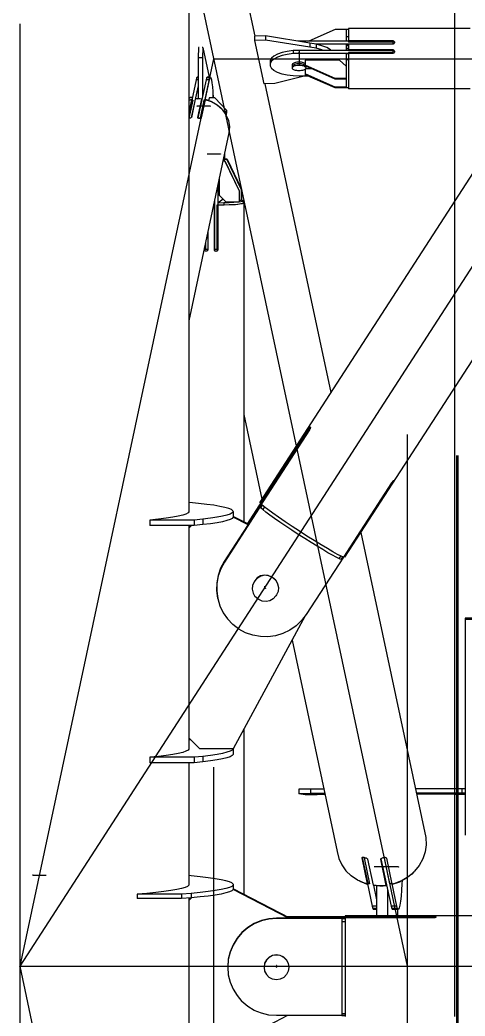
# Model space of a CAD drawing. Header units: millimetres. Extents: x 150209.93 to 150215.05, y 136675.65 to 136679.93.
# Drawn here: x 150211.2963 to 150211.3365, y 136677.2983 to 136677.3883 of the extents above; entities that cross this region are included whole.
import ezdxf

# ---------------------------------------------------------------- set-up
doc = ezdxf.new("R2010")
doc.units = ezdxf.units.MM
doc.header["$LTSCALE"] = 0.25
for name, pattern in [('CENTER', [50.8, 31.75, -6.35, 6.35, -6.35]), ('XKITLINE00', [0]), ('XKITLINE02', [4, 2, -2])]:
    doc.linetypes.add(name, pattern=pattern)

# ---------------------------------------------------------------- blocks, each defined once
blk = doc.blocks.new('çatıı')
at = {"color": 116, "linetype": 'XKITLINE02', "true_color": 0x136734}
for p, q in [((12037.16, 9590.91), (12037.15, 7919.31)), ((12037.69, 9590.91), (12037.69, 7919.31)), ((12036.3, 8706.08), (12036.3, 8621.92)), ((12041, 8517.52), (12041, 8419.49)), ((12049, 8517.52), (12041, 8517.52)), ((12048.2, 8516.94), (12041, 8516.94)), ((12036.3, 8383.05), (12036.3, 8337.53))]:
    blk.add_line(p, q, dxfattribs=at)
at = {"color": 8, "linetype": 'CENTER'}
for p, q in [((12015, 8360.27), (11840, 9180.27)), ((11840, 8360.27), (12370, 9180.27)), ((11840, 7286.23), (11840, 8951.04)), ((12015, 8100.54), (12015, 8908.22)), ((11966.02, 8773.03), (11966.02, 8767.52)), ((11840, 8360.27), (11927.5, 8770.27)), ((11927.5, 7950.27), (11927.5, 8770.27)), ((11927.5, 8770.27), (12282.5, 8770.27)), ((11925.91, 8748.81), (11919.93, 8748.85)), ((11924.51, 8727.28), (11930.48, 8727.24)), ((11950.77, 8531.05), (11950.54, 8531.92)), ((12010.89, 8405.15), (11999.93, 8405.23)), ((11845.8, 8401.51), (11851.78, 8401.47)), ((11840, 7540.27), (12015, 8360.27)), ((11927.5, 7950.27), (11840, 8360.27)), ((12370, 7540.27), (11840, 8360.27)), ((11840, 8360.27), (12370, 8360.27)), ((11955.8, 8360.63), (11955.8, 8359.92))]:
    blk.add_line(p, q, dxfattribs=at)
at = {"color": 8, "linetype": 'XKITLINE00'}
for p, q in [((12223.57, 8995.8), (11948.29, 8569.91)), ((12261.89, 8970.94), (11986.62, 8545.05)), ((11916.2, 8951.04), (11916.2, 8565.48)), ((11939.82, 8809.61), (11946.05, 8780.4)), ((11950.87, 8780.56), (11945.89, 8780.4)), ((11945.89, 8780.4), (11945.89, 8778.56)), ((11970.9, 8777.31), (11950.87, 8780.56)), ((11950.87, 8780.56), (11950.87, 8778.72)), ((11982.32, 8783.47), (11970.38, 8778.18)), ((11987.32, 8783.47), (11982.32, 8783.47)), ((11987.32, 8783.47), (11987.32, 8783.45)), ((11988.32, 8783.46), (11987.32, 8783.46)), ((11987.32, 8783.45), (11987.32, 8781.77)), ((11987.32, 8781.77), (11987.32, 8778.19)), ((11988.32, 8780.19), (11987.32, 8780.19)), ((11988.32, 8783.91), (11988.32, 8778.18)), ((12043.29, 8783.91), (11988.32, 8783.91)), ((11920.62, 8775.3), (11920.41, 8770.7)), ((11920.85, 8775.3), (11920.62, 8775.3)), ((11922.61, 8775.29), (11922.31, 8775.29)), ((11922.61, 8775.29), (11922.4, 8770.69)), ((11922.61, 8775.29), (11925.45, 8761.91)), ((11950.87, 8778.72), (11945.89, 8778.56)), ((11945.89, 8778.56), (11950.07, 8758.96)), ((11970.9, 8775.47), (11950.87, 8778.72)), ((11966.02, 8778.18), (11965.61, 8778.17)), ((11988.32, 8778.18), (11966.02, 8778.18)), ((11966.02, 8778.18), (11966.02, 8778.1)), ((11973.75, 8776.84), (11970.9, 8777.31)), ((11970.9, 8777.31), (11970.9, 8775.47)), ((11973.75, 8775), (11970.9, 8775.47)), ((11976.32, 8776.16), (11973.75, 8776.84)), ((11973.75, 8776.84), (11973.75, 8775)), ((11988.32, 8776.81), (11973.87, 8776.81)), ((11978.52, 8775.31), (11976.32, 8776.16)), ((11980.27, 8774.3), (11978.52, 8775.31)), ((11987.32, 8776.74), (11987.32, 8775.49)), ((11988.32, 8776.74), (11987.32, 8776.74)), ((11988.32, 8776.12), (11987.32, 8776.12)), ((11987.32, 8775.49), (11987.32, 8774.05)), ((12008.32, 8778.35), (11988.32, 8778.35)), ((11988.32, 8778.18), (11988.32, 8777.77)), ((12008.32, 8778.1), (11988.32, 8778.1)), ((12008.32, 8778.08), (11988.32, 8778.08)), ((12008.32, 8777.77), (11988.32, 8777.77)), ((12008.32, 8776.87), (11988.32, 8776.87)), ((11988.32, 8776.87), (11988.32, 8775.64)), ((11988.32, 8775.64), (11988.32, 8774.06)), ((12008.58, 8778.3), (12008.32, 8778.35)), ((12008.32, 8778.35), (12008.32, 8778.1)), ((12008.58, 8778.07), (12008.32, 8778.1)), ((12008.32, 8778.08), (12008.32, 8776.87)), ((12008.58, 8776.9), (12008.32, 8776.87)), ((12008.82, 8778.21), (12008.58, 8778.3)), ((12008.82, 8777.97), (12008.58, 8778.07)), ((12008.82, 8777.01), (12008.58, 8776.9)), ((12009, 8778.05), (12008.82, 8778.21)), ((12008.85, 8777.95), (12008.82, 8777.97)), ((12009, 8777.17), (12008.82, 8777.01)), ((12009, 8777.81), (12008.85, 8777.95)), ((12009, 8778.05), (12009.13, 8777.84)), ((12009, 8777.81), (12009.13, 8777.61)), ((12009.13, 8777.38), (12009, 8777.17)), ((12009.13, 8777.84), (12009.17, 8777.61)), ((12009.17, 8777.61), (12009.13, 8777.38)), ((12009.13, 8777.61), (12009.15, 8777.49)), ((11920.41, 8770.7), (11920.4, 8752.15)), ((11922.4, 8770.69), (11920.41, 8770.7)), ((11922.4, 8770.69), (11922.39, 8753.28)), ((11954.67, 8771.47), (11953.56, 8770.49)), ((11956.28, 8772.34), (11954.67, 8771.47)), ((11956.28, 8770.96), (11954.67, 8770.09)), ((11958.32, 8773.06), (11956.28, 8772.34)), ((11958.32, 8771.68), (11956.28, 8770.96)), ((11960.69, 8773.6), (11958.32, 8773.06)), ((11960.69, 8772.22), (11958.32, 8771.68)), ((11963.29, 8773.93), (11960.69, 8773.6)), ((11963.29, 8772.56), (11960.69, 8772.22)), ((11966.02, 8774.05), (11963.29, 8773.93)), ((11963.29, 8773.93), (11963.29, 8772.56)), ((11966.02, 8772.67), (11963.29, 8772.56)), ((12008.32, 8774.05), (11966.02, 8774.05)), ((11966.02, 8774.05), (11966.02, 8772.67)), ((11988.32, 8772.67), (11966.02, 8772.67)), ((11976.32, 8774.32), (11973.75, 8775)), ((11977.03, 8774.05), (11976.32, 8774.32)), ((11980.55, 8774.05), (11980.27, 8774.3)), ((11988.32, 8774.83), (11987.32, 8774.83)), ((11988.32, 8774.17), (11987.32, 8774.17)), ((11987.32, 8772.49), (11987.32, 8767.09)), ((11988.32, 8772.49), (11987.32, 8772.49)), ((12008.32, 8774.29), (11988.32, 8774.29)), ((11988.32, 8774.17), (11988.32, 8774.05)), ((12008.32, 8774.06), (11988.32, 8774.06)), ((12008.32, 8773.08), (11988.32, 8773.08)), ((11988.32, 8773.08), (11988.32, 8772.67)), ((12008.32, 8772.65), (11988.32, 8772.65)), ((11988.32, 8772.65), (11988.32, 8756.64)), ((12008.32, 8774.29), (12008.32, 8774.06)), ((12008.58, 8774.25), (12008.32, 8774.29)), ((12008.58, 8774.02), (12008.32, 8774.06)), ((12008.32, 8774.06), (12008.32, 8774.05)), ((12008.32, 8774.05), (12008.32, 8772.65)), ((12008.58, 8772.72), (12008.32, 8772.65)), ((12008.58, 8774.25), (12008.58, 8774.02)), ((12008.82, 8774.14), (12008.58, 8774.25)), ((12008.82, 8773.9), (12008.58, 8774.02)), ((12008.82, 8772.81), (12008.58, 8772.72)), ((12009, 8773.96), (12008.82, 8774.14)), ((12009, 8773.72), (12008.82, 8773.9)), ((12009, 8772.99), (12008.82, 8772.81)), ((12009, 8773.96), (12009.13, 8773.73)), ((12009, 8773.72), (12009.13, 8773.49)), ((12009.13, 8773.22), (12009, 8772.99)), ((12009.13, 8773.73), (12009.17, 8773.47)), ((12009.13, 8773.49), (12009.15, 8773.36)), ((12009.17, 8773.47), (12009.13, 8773.22)), ((11953.56, 8770.49), (11952.99, 8769.43)), ((11952.99, 8769.43), (11952.99, 8766.98)), ((11953.56, 8769.11), (11952.99, 8768.05)), ((11952.99, 8766.98), (11953.56, 8765.92)), ((11954.67, 8770.09), (11953.56, 8769.11)), ((11962.96, 8767.73), (11962.92, 8767.52)), ((11962.92, 8767.52), (11962.92, 8766.78)), ((11962.96, 8766.99), (11962.92, 8766.78)), ((11962.96, 8766.99), (11962.92, 8766.78)), ((11962.92, 8766.78), (11962.92, 8766.05)), ((11962.96, 8766.26), (11962.92, 8766.05)), ((11963.1, 8767.93), (11962.96, 8767.73)), ((11963.1, 8767.2), (11962.96, 8766.99)), ((11963.1, 8767.2), (11962.96, 8766.99)), ((11963.1, 8766.46), (11962.96, 8766.26)), ((11963.33, 8768.13), (11963.1, 8767.93)), ((11963.33, 8767.39), (11963.1, 8767.2)), ((11963.33, 8767.39), (11963.1, 8767.2)), ((11963.33, 8766.65), (11963.1, 8766.46)), ((11963.64, 8768.3), (11963.33, 8768.13)), ((11963.64, 8767.56), (11963.33, 8767.39)), ((11963.64, 8767.56), (11963.33, 8767.39)), ((11963.64, 8766.83), (11963.33, 8766.65)), ((11964.02, 8768.45), (11963.64, 8768.3)), ((11964.02, 8767.71), (11963.64, 8767.56)), ((11964.02, 8767.71), (11963.64, 8767.56)), ((11964.02, 8766.98), (11963.64, 8766.83)), ((11964.47, 8768.57), (11964.02, 8768.45)), ((11964.47, 8767.84), (11964.02, 8767.71)), ((11964.47, 8767.84), (11964.02, 8767.71)), ((11964.47, 8767.1), (11964.02, 8766.98)), ((11964.96, 8768.66), (11964.47, 8768.57)), ((11964.96, 8767.93), (11964.47, 8767.84)), ((11964.96, 8767.93), (11964.47, 8767.84)), ((11964.96, 8767.19), (11964.47, 8767.1)), ((11965.48, 8768.72), (11964.96, 8768.66)), ((11965.48, 8767.98), (11964.96, 8767.93)), ((11965.48, 8767.98), (11964.96, 8767.93)), ((11965.48, 8767.25), (11964.96, 8767.19)), ((11966.02, 8768.74), (11965.48, 8768.72)), ((11966.02, 8768), (11965.48, 8767.98)), ((11966.02, 8768), (11965.48, 8767.98)), ((11966.02, 8767.26), (11965.48, 8767.25)), ((11966.56, 8768.72), (11966.02, 8768.74)), ((11966.02, 8768.74), (11966.02, 8768)), ((11966.56, 8767.98), (11966.02, 8768)), ((11966.02, 8768), (11966.02, 8767.26)), ((11966.56, 8767.98), (11966.02, 8768)), ((11966.56, 8767.25), (11966.02, 8767.26)), ((11967.08, 8768.66), (11966.56, 8768.72)), ((11967.08, 8767.93), (11966.56, 8767.98)), ((11967.08, 8767.93), (11966.56, 8767.98)), ((11967.08, 8767.19), (11966.56, 8767.25)), ((11967.57, 8768.57), (11967.08, 8768.66)), ((11967.57, 8767.84), (11967.08, 8767.93)), ((11967.57, 8767.84), (11967.08, 8767.93)), ((11967.57, 8767.1), (11967.08, 8767.19)), ((11968.01, 8768.45), (11967.57, 8768.57)), ((11968.01, 8767.71), (11967.57, 8767.84)), ((11968.01, 8767.71), (11967.57, 8767.84)), ((11968.01, 8766.98), (11967.57, 8767.1)), ((11968.39, 8768.3), (11968.01, 8768.45)), ((11968.39, 8767.56), (11968.01, 8767.71)), ((11968.39, 8767.56), (11968.01, 8767.71)), ((11968.39, 8766.83), (11968.01, 8766.98)), ((11968.7, 8768.13), (11968.39, 8768.3)), ((11968.7, 8767.39), (11968.39, 8767.56)), ((11968.7, 8767.39), (11968.39, 8767.56)), ((11968.7, 8766.65), (11968.39, 8766.83)), ((11968.82, 8768.03), (11968.7, 8768.13)), ((11968.82, 8767.29), (11968.7, 8767.39)), ((11968.82, 8767.29), (11968.7, 8767.39)), ((11968.93, 8766.46), (11968.7, 8766.65)), ((11984.32, 8769.68), (11968.82, 8769.68)), ((11968.82, 8769.68), (11968.82, 8766.99)), ((11982.32, 8761.4), (11968.82, 8767.38)), ((11982.32, 8761.01), (11968.82, 8766.99)), ((11968.93, 8766.46), (11969.07, 8766.26)), ((11969.07, 8766.26), (11969.12, 8766.05)), ((11969.1, 8766.86), (11969.12, 8766.78)), ((11969.1, 8766.86), (11969.12, 8766.78)), ((11969.12, 8766.85), (11969.12, 8766.78)), ((11969.12, 8766.78), (11969.12, 8766.05)), ((11987.32, 8766.92), (11984.32, 8769.68)), ((11988.32, 8769.78), (11987.32, 8769.78)), ((11987.32, 8767.09), (11987.32, 8761.42)), ((11919.76, 8761.65), (11919.51, 8760.79)), ((11920.01, 8761.95), (11919.76, 8761.65)), ((11920.4, 8761.65), (11919.76, 8761.65)), ((11920.4, 8761.95), (11920.01, 8761.95)), ((11924.24, 8761.62), (11923.99, 8760.76)), ((11924.49, 8761.92), (11924.24, 8761.62)), ((11925.73, 8761.61), (11924.24, 8761.62)), ((11925.99, 8761.91), (11924.49, 8761.92)), ((11925.73, 8761.61), (11925.48, 8760.75)), ((11925.99, 8761.91), (11925.73, 8761.61)), ((11925.99, 8761.91), (11926.24, 8761.64)), ((11926.24, 8761.64), (11926.48, 8760.8)), ((11954.67, 8764.94), (11953.56, 8765.92)), ((11956.28, 8764.07), (11954.67, 8764.94)), ((11968.3, 8762.36), (11955.05, 8759.13)), ((11958.32, 8763.35), (11956.28, 8764.07)), ((11960.69, 8762.81), (11958.32, 8763.35)), ((11963.29, 8762.48), (11960.69, 8762.81)), ((11962.92, 8766.05), (11962.96, 8765.83)), ((11962.96, 8765.83), (11963.1, 8765.63)), ((11963.33, 8765.44), (11963.1, 8765.63)), ((11966.02, 8762.36), (11963.29, 8762.48)), ((11963.64, 8765.26), (11963.33, 8765.44)), ((11964.02, 8765.11), (11963.64, 8765.26)), ((11964.47, 8764.99), (11964.02, 8765.11)), ((11964.96, 8764.9), (11964.47, 8764.99)), ((11965.48, 8764.84), (11964.96, 8764.9)), ((11966.02, 8764.83), (11965.48, 8764.84)), ((11966.56, 8764.84), (11966.02, 8764.83)), ((11970.38, 8762.36), (11966.02, 8762.36)), ((11967.08, 8764.9), (11966.56, 8764.84)), ((11967.57, 8764.99), (11967.08, 8764.9)), ((11968.01, 8765.11), (11967.57, 8764.99)), ((11968.39, 8765.26), (11968.01, 8765.11)), ((11968.7, 8765.44), (11968.39, 8765.26)), ((11968.93, 8765.63), (11968.7, 8765.44)), ((11968.82, 8765.53), (11968.82, 8763.05)), ((11982.32, 8757.47), (11968.82, 8763.45)), ((11982.32, 8757.08), (11968.82, 8763.05)), ((11969.07, 8765.83), (11968.93, 8765.63)), ((11971.62, 8765.75), (11969.01, 8765.75)), ((11969.12, 8766.05), (11969.07, 8765.83)), ((11920.4, 8757.97), (11917.36, 8743.72)), ((11919.51, 8760.79), (11917.55, 8751.62)), ((11920.4, 8760.78), (11919.51, 8760.79)), ((11923.99, 8760.76), (11920.31, 8743.49)), ((11925.48, 8760.75), (11923.53, 8751.58)), ((11925.48, 8760.75), (11923.99, 8760.76)), ((11926.48, 8760.8), (11926.69, 8759.44)), ((11926.69, 8759.44), (11926.87, 8757.62)), ((11926.87, 8757.62), (11927, 8755.41)), ((11955.05, 8759.13), (11950.07, 8758.96)), ((11950.62, 8758.98), (11980.38, 8619.55)), ((11987.32, 8761.4), (11982.32, 8761.4)), ((11982.32, 8761.4), (11982.32, 8761.01)), ((11987.32, 8761.01), (11982.32, 8761.01)), ((11987.32, 8757.47), (11982.32, 8757.47)), ((11982.32, 8757.47), (11982.32, 8757.08)), ((11987.32, 8757.08), (11982.32, 8757.08)), ((11987.32, 8761.42), (11987.32, 8761.4)), ((11987.32, 8761.4), (11987.32, 8761.39)), ((11987.32, 8761.39), (11987.32, 8757.09)), ((11988.32, 8757.09), (11987.32, 8757.09)), ((11917.02, 8752.73), (11916.2, 8752.14)), ((11917.79, 8752.72), (11917.02, 8752.73)), ((11925.48, 8752.67), (11925.19, 8751.31)), ((11927.97, 8752.65), (11925.48, 8752.67)), ((11927, 8755.41), (11927.09, 8752.92)), ((11927.04, 8754.42), (11927.41, 8752.66)), ((11927.09, 8752.92), (11927.1, 8752.66)), ((11927.97, 8752.65), (11933.26, 8747.06)), ((12043.29, 8756.64), (11988.32, 8756.64)), ((11917.55, 8751.84), (11916.2, 8751.4)), ((11917.45, 8751.79), (11916.2, 8745.93)), ((11917.45, 8751.79), (11916.2, 8751.4)), ((11917.56, 8751.39), (11916.2, 8744.98)), ((11917.47, 8751.22), (11916.2, 8745.25)), ((11918, 8751.62), (11916.25, 8743.4)), ((11919.13, 8751.97), (11917.38, 8743.75)), ((11917.45, 8751.79), (11917.47, 8751.22)), ((11917.55, 8751.84), (11917.46, 8751.42)), ((11917.46, 8751.42), (11917.48, 8750.98)), ((11917.55, 8751.84), (11917.56, 8751.63)), ((11918, 8751.62), (11917.55, 8751.62)), ((11917.55, 8751.62), (11917.56, 8751.39)), ((11918, 8751.62), (11917.56, 8751.39)), ((11920.52, 8752.1), (11919.13, 8751.97)), ((11919.23, 8752.09), (11919.21, 8751.98)), ((11919.93, 8752.14), (11919.23, 8752.09)), ((11919.93, 8752.14), (11919.91, 8752.04)), ((11920.62, 8752.15), (11919.93, 8752.14)), ((11921.92, 8751.95), (11920.17, 8743.73)), ((11921.94, 8751.4), (11920.26, 8743.53)), ((11921.92, 8751.95), (11920.52, 8752.1)), ((11921.32, 8752.13), (11920.62, 8752.15)), ((11921.32, 8752.13), (11921.3, 8752.02)), ((11922.02, 8752.07), (11921.32, 8752.13)), ((11923.08, 8751.59), (11921.32, 8743.36)), ((11923.62, 8751.75), (11921.87, 8743.53)), ((11921.92, 8751.95), (11921.94, 8751.4)), ((11922.02, 8752.07), (11921.93, 8751.66)), ((11921.93, 8751.66), (11921.95, 8751.19)), ((11922.02, 8752.07), (11922.04, 8751.6)), ((11923.53, 8751.58), (11923.08, 8751.59)), ((11923.53, 8751.35), (11923.08, 8751.59)), ((11923.53, 8751.58), (11923.54, 8751.35)), ((11926.46, 8750.83), (11923.62, 8751.75)), ((11923.72, 8751.79), (11923.71, 8751.72)), ((11926.3, 8750.95), (11923.72, 8751.79)), ((11926.3, 8750.95), (11926.29, 8750.89)), ((11928.66, 8749.66), (11926.3, 8750.95)), ((11929.09, 8749.33), (11926.46, 8750.83)), ((11928.95, 8749.41), (11928.66, 8749.66)), ((11931.31, 8747.35), (11929.09, 8749.33)), ((11930.7, 8747.96), (11929.7, 8748.79)), ((11917.31, 8743.64), (11917.17, 8743.53)), ((11917.38, 8743.75), (11917.31, 8743.64)), ((11920.17, 8743.73), (11920.19, 8743.62)), ((11920.19, 8743.62), (11920.28, 8743.51)), ((11930.7, 8747.96), (11930.87, 8747.74)), ((11931.31, 8747.35), (11933.02, 8744.98)), ((11933.26, 8747.06), (11932.86, 8745.19)), ((11933.02, 8744.98), (11934.11, 8742.34)), ((11933.29, 8746.15), (11933.03, 8744.94)), ((11933.26, 8747.06), (11933.29, 8746.15)), ((11916.25, 8743.4), (11916.2, 8743.37)), ((11916.46, 8743.32), (11916.2, 8743.31)), ((11916.84, 8743.39), (11916.25, 8743.4)), ((11916.73, 8743.36), (11916.46, 8743.32)), ((11916.97, 8743.43), (11916.73, 8743.36)), ((11917.17, 8743.53), (11916.97, 8743.43)), ((11920.46, 8743.41), (11920.28, 8743.51)), ((11920.68, 8743.33), (11920.46, 8743.41)), ((11921.32, 8743.36), (11920.57, 8743.37)), ((11920.94, 8743.29), (11920.68, 8743.33)), ((11921.21, 8743.27), (11920.94, 8743.29)), ((11921.45, 8743.3), (11921.21, 8743.27)), ((11921.45, 8743.3), (11921.32, 8743.36)), ((11921.66, 8743.36), (11921.45, 8743.3)), ((11921.78, 8743.44), (11921.66, 8743.36)), ((11921.87, 8743.53), (11921.78, 8743.44)), ((11934.11, 8742.34), (11934.55, 8739.57)), ((11934.55, 8739.57), (11934.31, 8736.8)), ((11934.31, 8736.8), (11916.2, 8651.93)), ((11932.33, 8725.87), (11932.3, 8725.41)), ((11932.35, 8726.38), (11932.33, 8725.87)), ((11932.36, 8726.91), (11932.35, 8726.38)), ((11932.36, 8727.68), (11932.36, 8727.45)), ((11932.36, 8727.45), (11932.36, 8726.91)), ((11932.46, 8724.03), (11931.59, 8724.04)), ((11932.55, 8724.1), (11931.6, 8724.11)), ((11932.08, 8724.13), (11931.61, 8724.14)), ((11931.84, 8725.24), (11931.85, 8725.07)), ((11931.85, 8725.07), (11931.89, 8724.71)), ((11931.89, 8724.71), (11931.93, 8724.44)), ((11931.93, 8724.44), (11931.98, 8724.24)), ((11931.98, 8724.24), (11932.02, 8724.14)), ((11932.08, 8724.13), (11932.02, 8724.14)), ((11932.13, 8724.22), (11932.08, 8724.13)), ((11932.17, 8724.4), (11932.13, 8724.22)), ((11932.22, 8724.66), (11932.17, 8724.4)), ((11932.26, 8725), (11932.22, 8724.66)), ((11933.39, 8724.75), (11932.23, 8724.76)), ((11933.49, 8724.82), (11932.24, 8724.83)), ((11932.3, 8725.41), (11932.26, 8725)), ((11932.55, 8724.1), (11932.46, 8724.03)), ((11932.46, 8724.03), (11938.93, 8710.52)), ((11932.55, 8724.1), (11939.02, 8710.59)), ((11933.49, 8724.82), (11933.39, 8724.75)), ((11933.39, 8724.75), (11939.86, 8711.24)), ((11933.49, 8724.82), (11939.96, 8711.31)), ((11929.26, 8713.13), (11929.26, 8704.05)), ((11929.97, 8716.46), (11929.97, 8708.59)), ((11929.97, 8708.59), (11932.96, 8705.58)), ((11939.02, 8710.59), (11938.93, 8710.52)), ((11938.93, 8710.52), (11938.93, 8705.54)), ((11939.02, 8710.59), (11939.02, 8705.61)), ((11939.96, 8711.31), (11939.86, 8711.24)), ((11939.86, 8711.24), (11939.86, 8706.25)), ((11939.96, 8711.31), (11939.96, 8706.32)), ((11927.66, 8704.06), (11927.32, 8704.06)), ((11927.63, 8704.04), (11927.32, 8704.04)), ((11927.66, 8705.06), (11927.53, 8705.06)), ((11927.68, 8704.08), (11927.63, 8704.04)), ((11927.63, 8704.04), (11927.63, 8684.09)), ((11927.76, 8705.14), (11927.66, 8705.06)), ((11927.66, 8705.06), (11927.66, 8704.06)), ((11927.76, 8704.14), (11927.66, 8704.06)), ((11927.68, 8704.08), (11927.68, 8684.13)), ((11927.76, 8706.13), (11927.76, 8684.12)), ((11929.26, 8704.05), (11928.81, 8704.06)), ((11928.81, 8704.06), (11928.81, 8684.11)), ((11929.28, 8704.07), (11929.26, 8704.05)), ((11929.28, 8704.07), (11929.28, 8684.12)), ((11929.4, 8704.09), (11929.34, 8704.04)), ((11932.24, 8704.09), (11929.34, 8704.04)), ((11929.34, 8704.04), (11929.34, 8684.09)), ((11931.7, 8706.85), (11929.38, 8705.07)), ((11932.01, 8705.11), (11929.38, 8705.07)), ((11929.38, 8705.07), (11929.38, 8704.07)), ((11932.01, 8704.12), (11929.38, 8704.07)), ((11934.46, 8705.2), (11932.01, 8705.11)), ((11932.01, 8705.11), (11932.01, 8704.12)), ((11934.46, 8704.2), (11932.01, 8704.12)), ((11934.97, 8704.19), (11932.24, 8704.09)), ((11938.93, 8705.54), (11932.96, 8705.58)), ((11936.61, 8705.32), (11934.46, 8705.2)), ((11936.61, 8704.32), (11934.46, 8704.2)), ((11937.33, 8704.33), (11934.97, 8704.19)), ((11938.38, 8705.47), (11936.61, 8705.32)), ((11938.38, 8704.47), (11936.61, 8704.32)), ((11939.19, 8704.51), (11937.33, 8704.33)), ((11938.91, 8705.54), (11938.38, 8705.47)), ((11939.69, 8704.64), (11938.38, 8704.47)), ((11939.69, 8705.64), (11938.93, 8705.54)), ((11939.02, 8705.61), (11938.93, 8705.54)), ((11939.86, 8706.25), (11939.02, 8706.26)), ((11940.46, 8704.71), (11939.19, 8704.51)), ((11940.49, 8705.83), (11939.69, 8705.64)), ((11940.49, 8704.83), (11939.69, 8704.64)), ((11939.96, 8706.32), (11939.86, 8706.25)), ((11940.44, 8706.21), (11939.95, 8706.32)), ((11940.74, 8706.02), (11940.44, 8706.21)), ((11941.09, 8704.92), (11940.46, 8704.71)), ((11940.74, 8706.02), (11940.49, 8705.83)), ((11940.74, 8705.02), (11940.49, 8704.83)), ((11940.74, 8706.02), (11940.74, 8705.02)), ((11941.03, 8705.14), (11940.74, 8705.22)), ((11941.03, 8705.14), (11941.09, 8704.92)), ((11941.09, 8704.92), (11941.09, 8561.05)), ((11924.78, 8692.14), (11924.78, 8684.14)), ((11924.84, 8692.43), (11924.84, 8684.11)), ((11923.31, 8685.26), (11923.31, 8684.17)), ((11923.73, 8687.25), (11923.73, 8684.14)), ((11923.17, 8684.59), (11923.17, 8684.13)), ((11923.23, 8684.18), (11923.17, 8684.13)), ((11923.17, 8684.13), (11923.23, 8683.87)), ((11923.23, 8684.87), (11923.23, 8684.18)), ((11923.23, 8684.18), (11923.27, 8683.92)), ((11923.23, 8683.87), (11923.33, 8683.63)), ((11923.27, 8683.92), (11923.38, 8683.68)), ((11923.73, 8684.14), (11923.31, 8684.17)), ((11923.34, 8683.61), (11923.51, 8683.44)), ((11923.38, 8683.68), (11923.42, 8683.64)), ((11923.42, 8683.64), (11923.57, 8683.48)), ((11923.74, 8683.32), (11923.51, 8683.44)), ((11923.8, 8683.36), (11923.57, 8683.48)), ((11924.78, 8684.14), (11923.73, 8684.14)), ((11924, 8683.27), (11923.74, 8683.32)), ((11924.06, 8683.32), (11923.8, 8683.36)), ((11924.26, 8683.31), (11924, 8683.27)), ((11924.32, 8683.35), (11924.06, 8683.32)), ((11924.5, 8683.43), (11924.26, 8683.31)), ((11924.53, 8683.46), (11924.32, 8683.35)), ((11924.68, 8683.61), (11924.5, 8683.43)), ((11924.8, 8683.85), (11924.68, 8683.61)), ((11924.84, 8684.18), (11924.78, 8684.14)), ((11924.84, 8684.11), (11924.8, 8683.85)), ((11927.68, 8684.13), (11927.63, 8684.09)), ((11927.63, 8684.09), (11927.67, 8683.83)), ((11927.73, 8683.87), (11927.67, 8683.83)), ((11927.67, 8683.83), (11927.79, 8683.59)), ((11927.68, 8684.13), (11927.73, 8683.87)), ((11927.73, 8683.87), (11927.85, 8683.63)), ((11928.81, 8684.11), (11927.76, 8684.12)), ((11927.98, 8683.4), (11927.79, 8683.59)), ((11928.04, 8683.45), (11927.85, 8683.63)), ((11928.22, 8683.28), (11927.98, 8683.4)), ((11928.28, 8683.33), (11928.04, 8683.45)), ((11928.48, 8683.24), (11928.22, 8683.28)), ((11928.54, 8683.29), (11928.28, 8683.33)), ((11928.75, 8683.28), (11928.48, 8683.24)), ((11928.8, 8683.33), (11928.54, 8683.29)), ((11928.99, 8683.4), (11928.75, 8683.28)), ((11929.02, 8683.43), (11928.8, 8683.33)), ((11929.28, 8684.12), (11928.81, 8684.11)), ((11929.18, 8683.59), (11928.99, 8683.4)), ((11929.28, 8683.83), (11929.18, 8683.59)), ((11929.34, 8684.17), (11929.28, 8684.12)), ((11929.34, 8684.09), (11929.28, 8683.83)), ((11941.09, 8609.52), (11949.23, 8571.36)), ((11970.72, 8602.64), (11932.23, 8543.1)), ((11970.21, 8602.98), (11948.53, 8569.43)), ((11970.66, 8602.51), (11948.98, 8568.97)), ((11970.41, 8603.26), (11970.21, 8602.98)), ((11970.72, 8602.65), (11970.21, 8602.98)), ((11970.61, 8603.51), (11970.41, 8603.26)), ((11970.91, 8602.94), (11970.41, 8603.26)), ((11970.79, 8603.71), (11970.61, 8603.51)), ((11970.84, 8602.81), (11970.66, 8602.51)), ((11970.74, 8602.64), (11970.72, 8602.65)), ((11970.72, 8602.64), (11970.73, 8602.61)), ((11970.74, 8602.63), (11970.72, 8602.64)), ((11970.96, 8603.84), (11970.79, 8603.71)), ((11971, 8603.11), (11970.84, 8602.81)), ((11971.09, 8603.9), (11970.96, 8603.84)), ((11971.11, 8603.38), (11971, 8603.11)), ((11971.17, 8603.87), (11971.09, 8603.9)), ((11971.18, 8603.61), (11971.11, 8603.38)), ((11971.17, 8603.87), (11971.2, 8603.78)), ((11971.2, 8603.78), (11971.18, 8603.61)), ((12007.84, 8578.66), (11986.16, 8545.11)), ((12008.19, 8578.61), (11986.51, 8545.06)), ((12008.04, 8578.95), (12007.84, 8578.66)), ((12008.19, 8578.61), (12007.92, 8578.78)), ((12008.23, 8579.22), (12008.04, 8578.95)), ((12008.37, 8578.9), (12008.12, 8579.06)), ((12008.37, 8578.9), (12008.19, 8578.61)), ((12008.41, 8579.45), (12008.23, 8579.22)), ((12008.53, 8579.18), (12008.37, 8578.9)), ((12008.56, 8579.62), (12008.41, 8579.45)), ((12008.66, 8579.41), (12008.53, 8579.18)), ((12008.68, 8579.73), (12008.56, 8579.62)), ((12008.74, 8579.6), (12008.66, 8579.41)), ((12008.75, 8579.76), (12008.68, 8579.73)), ((12008.77, 8579.72), (12008.74, 8579.6)), ((12008.75, 8579.76), (12008.77, 8579.72)), ((11916.54, 8569.76), (11916.2, 8569.76)), ((11920.64, 8569.37), (11916.54, 8569.76)), ((11924.31, 8568.96), (11920.64, 8569.37)), ((11927.53, 8568.52), (11924.31, 8568.96)), ((11930.27, 8568.06), (11927.53, 8568.52)), ((11949.07, 8568.88), (11932.29, 8542.91)), ((11947.88, 8568.25), (11942.7, 8560.24)), ((11947.96, 8568.1), (11942.83, 8560.17)), ((11947.88, 8568.36), (11947.87, 8568.27)), ((11947.87, 8568.27), (11947.94, 8568.13)), ((11948.56, 8569.41), (11947.88, 8568.36)), ((11948.71, 8569.32), (11947.94, 8568.13)), ((11947.94, 8568.13), (11948.09, 8567.94)), ((11948.9, 8569.2), (11948.09, 8567.94)), ((11948.29, 8569.91), (11948.37, 8569.6)), ((11948.37, 8569.6), (11948.53, 8569.43)), ((11949.03, 8569.11), (11948.53, 8569.43)), ((11949.36, 8568.64), (11948.58, 8567.44)), ((11949.03, 8569.11), (11948.9, 8569.2)), ((11948.98, 8568.97), (11949.02, 8568.92)), ((11950.24, 8567.9), (11949.02, 8568.92)), ((11911.46, 8563.59), (11908.97, 8563.12)), ((11913.45, 8564.07), (11911.46, 8563.59)), ((11914.92, 8564.56), (11913.45, 8564.07)), ((11915.86, 8565.06), (11914.92, 8564.56)), ((11916.26, 8565.56), (11915.86, 8565.06)), ((11916.2, 8565.81), (11916.26, 8565.56)), ((11931.46, 8563.62), (11928.96, 8563.16)), ((11932.51, 8567.59), (11930.27, 8568.06)), ((11933.44, 8564.1), (11931.46, 8563.62)), ((11934.24, 8567.1), (11932.51, 8567.59)), ((11934.91, 8564.59), (11933.44, 8564.1)), ((11935.45, 8566.61), (11934.24, 8567.1)), ((11935.85, 8565.09), (11934.91, 8564.59)), ((11936.12, 8566.1), (11935.45, 8566.61)), ((11936.26, 8565.6), (11935.85, 8565.09)), ((11936.12, 8566.1), (11936.26, 8565.6)), ((11936.26, 8565.6), (11936.26, 8563.11)), ((11948.22, 8567.85), (11948.09, 8567.94)), ((11949.6, 8566.58), (11948.58, 8567.44)), ((11950.38, 8567.79), (11949.6, 8566.58)), ((11951.02, 8565.47), (11949.6, 8566.58)), ((11951.98, 8566.56), (11950.24, 8567.9)), ((11952.82, 8564.13), (11951.02, 8565.47)), ((11954.19, 8564.94), (11951.98, 8566.56)), ((11954.94, 8562.61), (11952.82, 8564.13)), ((11956.8, 8563.1), (11954.19, 8564.94)), ((11902.54, 8562.25), (11898.65, 8561.85)), ((11918.65, 8561.88), (11898.65, 8561.85)), ((11898.65, 8561.85), (11898.65, 8559.36)), ((11918.65, 8559.39), (11898.65, 8559.36)), ((11905.99, 8562.68), (11902.54, 8562.25)), ((11908.97, 8563.12), (11905.99, 8562.68)), ((11916.96, 8559.39), (11916.2, 8558.62)), ((11916.2, 8559.38), (11916.2, 8458.32)), ((11917.46, 8559.39), (11916.21, 8558.14)), ((11922.54, 8562.28), (11918.65, 8561.88)), ((11918.65, 8561.88), (11918.65, 8559.39)), ((11922.54, 8559.79), (11918.65, 8559.39)), ((11925.98, 8562.71), (11922.54, 8562.28)), ((11922.54, 8562.28), (11922.54, 8559.79)), ((11925.98, 8560.22), (11922.54, 8559.79)), ((11928.96, 8563.16), (11925.98, 8562.71)), ((11928.96, 8560.66), (11925.98, 8560.22)), ((11928.96, 8563.15), (11928.92, 8563.15)), ((11931.46, 8561.13), (11928.96, 8560.66)), ((11933.44, 8561.61), (11931.46, 8561.13)), ((11934.91, 8562.1), (11933.44, 8561.61)), ((11935.85, 8562.6), (11934.91, 8562.1)), ((11936.26, 8563.11), (11935.85, 8562.6)), ((11943.16, 8560.01), (11936.26, 8563.48)), ((11942.99, 8559.75), (11936.26, 8563.14)), ((11957.35, 8560.93), (11954.94, 8562.61)), ((11959.74, 8561.08), (11956.8, 8563.1)), ((11959.98, 8559.14), (11957.35, 8560.93)), ((11962.91, 8558.96), (11959.74, 8561.08)), ((11962.78, 8557.28), (11959.98, 8559.14)), ((11916.2, 8558.21), (11916.21, 8558.14)), ((11916.21, 8558.14), (11916.21, 8463.44)), ((11965.66, 8555.4), (11962.78, 8557.28)), ((11966.21, 8556.79), (11962.91, 8558.96)), ((11968.57, 8553.53), (11965.66, 8555.4)), ((11969.56, 8554.64), (11966.21, 8556.79)), ((11972.84, 8552.58), (11969.56, 8554.64)), ((11993.88, 8556.29), (12023.31, 8418.41)), ((11971.43, 8551.73), (11968.57, 8553.53)), ((11974.17, 8550.04), (11971.43, 8551.73)), ((11975.96, 8550.67), (11972.84, 8552.58)), ((11978.82, 8548.96), (11975.96, 8550.67)), ((11976.74, 8548.49), (11974.17, 8550.04)), ((11979.06, 8547.13), (11976.74, 8548.49)), ((11981.34, 8547.51), (11978.82, 8548.96)), ((11981.09, 8545.99), (11979.06, 8547.13)), ((11982.77, 8545.09), (11981.09, 8545.99)), ((11983.43, 8546.37), (11981.34, 8547.51)), ((11985.04, 8545.56), (11983.43, 8546.37)), ((11984.84, 8545.66), (11984.06, 8544.46)), ((11932.23, 8543.1), (11930.6, 8540.07)), ((11932.29, 8542.91), (11930.65, 8539.88)), ((11932.23, 8543.1), (11932.29, 8542.91)), ((11986.03, 8545.15), (11969.25, 8519.19)), ((11984.06, 8544.46), (11982.77, 8545.09)), ((11984.94, 8544.12), (11984.06, 8544.46)), ((11985.7, 8545.29), (11984.94, 8544.12)), ((11986.11, 8545.12), (11985.04, 8545.56)), ((11985.41, 8544.08), (11985.32, 8544.05)), ((11986.09, 8545.13), (11985.41, 8544.08)), ((11986.16, 8545.11), (11986.11, 8545.12)), ((11986.51, 8545.06), (11986.24, 8545.24)), ((11986.62, 8545.05), (11986.51, 8545.06)), ((11929.45, 8536.82), (11928.84, 8533.44)), ((11929.51, 8536.63), (11928.89, 8533.24)), ((11930.6, 8540.07), (11929.45, 8536.82)), ((11930.65, 8539.88), (11929.51, 8536.63)), ((11930.6, 8540.07), (11930.65, 8539.88)), ((11948.67, 8536.6), (11947.16, 8535.72)), ((11950.39, 8536.97), (11948.67, 8536.6)), ((11950.4, 8536.9), (11948.69, 8536.53)), ((11952.13, 8536.79), (11950.39, 8536.97)), ((11952.15, 8536.73), (11950.4, 8536.9)), ((11953.73, 8536.09), (11952.13, 8536.79)), ((11953.75, 8536.03), (11952.15, 8536.73)), ((11928.84, 8533.44), (11928.76, 8530)), ((11928.89, 8533.24), (11928.81, 8529.8)), ((11945.01, 8532.39), (11944.83, 8530.66)), ((11945.03, 8532.33), (11944.85, 8530.59)), ((11945.72, 8533.99), (11945.01, 8532.39)), ((11945.74, 8533.93), (11945.03, 8532.33)), ((11945.99, 8534.41), (11945.72, 8533.99)), ((11945.72, 8533.99), (11945.74, 8533.93)), ((11946.01, 8534.35), (11945.74, 8533.93)), ((11947.16, 8535.72), (11945.99, 8534.41)), ((11945.99, 8534.41), (11946.01, 8534.35)), ((11947.18, 8535.65), (11946.01, 8534.35)), ((11948.69, 8536.53), (11947.18, 8535.65)), ((11953.73, 8536.09), (11953.75, 8536.03)), ((11954.15, 8535.82), (11953.73, 8536.09)), ((11954.17, 8535.76), (11953.75, 8536.03)), ((11954.15, 8535.82), (11954.17, 8535.76)), ((11955.46, 8534.66), (11954.15, 8535.82)), ((11955.47, 8534.59), (11954.17, 8535.76)), ((11955.46, 8534.66), (11956.34, 8533.15)), ((11955.47, 8534.59), (11956.35, 8533.09)), ((11956.35, 8533.09), (11956.72, 8531.38)), ((11928.76, 8530), (11929.22, 8526.59)), ((11928.81, 8529.8), (11929.27, 8526.39)), ((11944.85, 8530.59), (11945.22, 8528.89)), ((11945.22, 8528.89), (11946.1, 8527.38)), ((11955.57, 8527.62), (11954.4, 8526.32)), ((11955.84, 8528.04), (11955.57, 8527.62)), ((11956.54, 8529.64), (11955.84, 8528.04)), ((11956.72, 8531.38), (11956.54, 8529.64)), ((11929.22, 8526.59), (11929.27, 8526.39)), ((11929.27, 8526.39), (11930.26, 8523.09)), ((11930.26, 8523.09), (11931.75, 8519.99)), ((11947.41, 8526.21), (11946.1, 8527.38)), ((11947.83, 8525.95), (11947.41, 8526.21)), ((11949.43, 8525.24), (11947.83, 8525.95)), ((11951.17, 8525.07), (11949.43, 8525.24)), ((11952.88, 8525.44), (11951.17, 8525.07)), ((11954.4, 8526.32), (11952.88, 8525.44)), ((11931.75, 8519.99), (11933.72, 8517.17)), ((11968.85, 8518.66), (11936.21, 8458.49)), ((11969.25, 8519.19), (11967.16, 8516.45)), ((11933.72, 8517.17), (11936.1, 8514.68)), ((11938.85, 8512.6), (11936.1, 8514.68)), ((11964.66, 8514.07), (11961.82, 8512.11)), ((11967.16, 8516.45), (11964.66, 8514.07)), ((11941.88, 8510.97), (11938.85, 8512.6)), ((11945.14, 8509.84), (11941.88, 8510.97)), ((11948.54, 8509.23), (11945.14, 8509.84)), ((11955.41, 8509.62), (11951.99, 8509.15)), ((11958.71, 8510.61), (11955.41, 8509.62)), ((11961.82, 8512.11), (11958.71, 8510.61)), ((11951.99, 8509.15), (11948.54, 8509.23)), ((11962.84, 8507.58), (11983.2, 8412.19)), ((11941.09, 8467.48), (11941.09, 8392.79)), ((11916.2, 8463.51), (11916.21, 8463.44)), ((11916.54, 8462.59), (11916.2, 8462.59)), ((11921.21, 8458.46), (11916.21, 8463.44)), ((11917.12, 8462.54), (11916.54, 8462.59)), ((11908.97, 8455.96), (11905.99, 8455.51)), ((11911.46, 8456.42), (11908.97, 8455.96)), ((11913.45, 8456.9), (11911.46, 8456.42)), ((11914.92, 8457.39), (11913.45, 8456.9)), ((11915.86, 8457.89), (11914.92, 8457.39)), ((11916.26, 8458.4), (11915.86, 8457.89)), ((11916.2, 8458.65), (11916.26, 8458.4)), ((11936.21, 8458.49), (11921.21, 8458.46)), ((11928.96, 8455.99), (11925.98, 8455.54)), ((11931.46, 8456.46), (11928.96, 8455.99)), ((11933.44, 8456.94), (11931.46, 8456.46)), ((11934.91, 8457.43), (11933.44, 8456.94)), ((11935.85, 8457.93), (11934.91, 8457.43)), ((11936.26, 8458.43), (11935.85, 8457.93)), ((11936.26, 8455.94), (11935.85, 8455.44)), ((11936.23, 8458.53), (11936.26, 8458.43)), ((11936.26, 8458.43), (11936.26, 8455.94)), ((11902.54, 8455.08), (11898.65, 8454.68)), ((11918.65, 8454.71), (11898.65, 8454.68)), ((11898.65, 8454.68), (11898.65, 8452.19)), ((11918.65, 8452.22), (11898.65, 8452.19)), ((11905.99, 8455.51), (11902.54, 8455.08)), ((11916.2, 8452.22), (11916.2, 8396.88)), ((11922.54, 8455.12), (11918.65, 8454.71)), ((11918.65, 8454.71), (11918.65, 8452.22)), ((11922.54, 8452.62), (11918.65, 8452.22)), ((11925.98, 8455.54), (11922.54, 8455.12)), ((11922.54, 8455.12), (11922.54, 8452.62)), ((11925.98, 8453.05), (11922.54, 8452.62)), ((11928.96, 8453.5), (11925.98, 8453.05)), ((11931.46, 8453.96), (11928.96, 8453.5)), ((11933.44, 8454.44), (11931.46, 8453.96)), ((11934.91, 8454.94), (11933.44, 8454.44)), ((11935.85, 8455.44), (11934.91, 8454.94)), ((11971.23, 8440.31), (11965.92, 8440.25)), ((11965.92, 8440.25), (11965.92, 8438.25)), ((11971.23, 8438.31), (11965.92, 8438.25)), ((11968.84, 8437.73), (11965.92, 8438.25)), ((11974.16, 8437.8), (11968.84, 8437.73)), ((11976.85, 8440.37), (11971.23, 8440.31)), ((11971.23, 8440.31), (11971.23, 8438.31)), ((11976.85, 8438.37), (11971.23, 8438.31)), ((11977.73, 8437.83), (11974.16, 8437.8)), ((11977.18, 8440.37), (11976.85, 8440.37)), ((11977.61, 8438.38), (11976.85, 8438.37)), ((12020.78, 8440.51), (12018.59, 8440.51)), ((12020.78, 8438.51), (12019.02, 8438.51)), ((12023.71, 8437.99), (12019.13, 8438)), ((12027.18, 8440.49), (12020.78, 8440.51)), ((12027.18, 8438.49), (12020.78, 8438.51)), ((12030.11, 8437.98), (12023.71, 8437.99)), ((12033.47, 8440.47), (12027.18, 8440.49)), ((12033.47, 8438.47), (12027.18, 8438.49)), ((12036.39, 8437.95), (12030.11, 8437.98)), ((12039.6, 8440.43), (12033.47, 8440.47)), ((12039.6, 8438.43), (12033.47, 8438.47)), ((12041, 8437.92), (12036.39, 8437.95)), ((12039.6, 8440.43), (12039.6, 8438.43)), ((12041, 8440.42), (12039.6, 8440.43)), ((12041, 8438.42), (12039.6, 8438.43)), ((12023.46, 8415.16), (12023, 8411.92)), ((12023.31, 8418.41), (12023.46, 8415.16)), ((11983.2, 8412.19), (11983.96, 8409.04)), ((12023, 8411.92), (12021.95, 8408.78)), ((11983.96, 8409.04), (11985.31, 8406.08)), ((11985.31, 8406.08), (11987.21, 8403.4)), ((11994.38, 8409.34), (11994.33, 8409.22)), ((11994.33, 8409.22), (11996.84, 8397.46)), ((11994.52, 8409.42), (11994.38, 8409.34)), ((11994.75, 8409.46), (11994.52, 8409.42)), ((11994.52, 8409.42), (11996.88, 8398.36)), ((11994.55, 8409.43), (11996.97, 8398.1)), ((11995.04, 8409.46), (11994.75, 8409.46)), ((11995.38, 8409.4), (11995.04, 8409.46)), ((11995.4, 8409.33), (11995.23, 8409.43)), ((11995.74, 8409.31), (11995.38, 8409.4)), ((11995.4, 8409.33), (11997.91, 8397.58)), ((11995.66, 8409.33), (11995.4, 8409.33)), ((11996.09, 8409.18), (11995.74, 8409.31)), ((11996.29, 8409.09), (11996.09, 8409.18)), ((11996.42, 8409.05), (11996.29, 8409.09)), ((11996.69, 8408.92), (11996.42, 8409.05)), ((11996.89, 8408.78), (11996.69, 8408.92)), ((11996.89, 8408.78), (11996.99, 8408.64)), ((11996.99, 8408.64), (11999.5, 8396.88)), ((12002.82, 8408.74), (12002.77, 8408.6)), ((12002.77, 8408.6), (12005.28, 8396.84)), ((12002.96, 8408.88), (12002.82, 8408.74)), ((12002.94, 8408.86), (12005.32, 8397.71)), ((12003.19, 8409), (12002.96, 8408.88)), ((12002.98, 8408.89), (12007.57, 8387.41)), ((12003.31, 8409.04), (12003.19, 8409)), ((12003.49, 8409.13), (12003.31, 8409.04)), ((12003.84, 8409.26), (12003.49, 8409.13)), ((12004.2, 8409.34), (12003.84, 8409.26)), ((12004.43, 8409.27), (12003.91, 8409.27)), ((12004.57, 8409.39), (12004.2, 8409.34)), ((12004.66, 8409.39), (12004.43, 8409.27)), ((12004.43, 8409.27), (12006.94, 8397.51)), ((12004.9, 8409.39), (12004.57, 8409.39)), ((12005.18, 8409.35), (12004.9, 8409.39)), ((12005.38, 8409.26), (12005.18, 8409.35)), ((12005.38, 8409.26), (12005.48, 8409.14)), ((12005.48, 8409.14), (12007.99, 8397.38)), ((12021.95, 8408.78), (12020.32, 8405.84)), ((11989.59, 8401.08), (11987.21, 8403.4)), ((12016.93, 8401.93), (12014.29, 8399.91)), ((12018.17, 8403.19), (12015.57, 8400.91)), ((12017.82, 8402.88), (12016.93, 8401.93)), ((12020.32, 8405.84), (12018.17, 8403.19)), ((12019.18, 8404.33), (12018.57, 8403.68)), ((12019.54, 8404.88), (12019.18, 8404.33)), ((11917.34, 8401.13), (11916.2, 8401.22)), ((11916.23, 8397.41), (11916.2, 8397.44)), ((11916.23, 8397.41), (11916.23, 8396.9)), ((11921.4, 8400.73), (11917.34, 8401.13)), ((11925.01, 8400.31), (11921.4, 8400.73)), ((11928.16, 8399.86), (11925.01, 8400.31)), ((11930.81, 8399.4), (11928.16, 8399.86)), ((11932.96, 8398.92), (11930.81, 8399.4)), ((11934.59, 8398.42), (11932.96, 8398.92)), ((11935.68, 8397.92), (11934.59, 8398.42)), ((11936.23, 8397.41), (11935.68, 8397.92)), ((11936.23, 8397.41), (11936.23, 8396.9)), ((11992.39, 8399.2), (11989.59, 8401.08)), ((11995.52, 8397.8), (11992.39, 8399.2)), ((11993.9, 8398.43), (11993.24, 8398.82)), ((11993.88, 8398.53), (11993.9, 8398.43)), ((11995.11, 8397.98), (11993.9, 8398.43)), ((11996.84, 8397.46), (11995.52, 8397.8)), ((11996.99, 8397.28), (11995.78, 8397.73)), ((11996.88, 8398.36), (11996.84, 8397.46)), ((11996.89, 8398.48), (11996.86, 8397.87)), ((11996.86, 8397.87), (11996.99, 8397.28)), ((11996.97, 8398.1), (11996.95, 8397.58)), ((11997.91, 8397.58), (11996.95, 8397.58)), ((11996.95, 8397.58), (11999.11, 8387.47)), ((11997.91, 8397.58), (11996.97, 8398.1)), ((11996.99, 8397.38), (11996.99, 8397.28)), ((12005.32, 8397.71), (12005.28, 8396.84)), ((12005.33, 8397.91), (12005.3, 8397.26)), ((12005.3, 8397.26), (12005.42, 8396.67)), ((12005.45, 8397.32), (12005.42, 8396.67)), ((12007.86, 8397.99), (12006.94, 8397.51)), ((12007.9, 8397.51), (12006.94, 8397.51)), ((12007.91, 8397.77), (12007.9, 8397.51)), ((12007.9, 8397.51), (12010.06, 8387.4)), ((12009.34, 8397.7), (12007.99, 8397.38)), ((12008.09, 8397.41), (12008.14, 8397.2)), ((12011.33, 8398.32), (12008.14, 8397.2)), ((12012.6, 8399.06), (12009.34, 8397.7)), ((12011.29, 8398.51), (12011.33, 8398.32)), ((12014.29, 8399.91), (12011.33, 8398.32)), ((12012.5, 8397.59), (12012.33, 8394.62)), ((12012.55, 8398.97), (12012.5, 8397.59)), ((12015.57, 8400.91), (12012.6, 8399.06)), ((11897.34, 8393.19), (11892.88, 8392.83)), ((11892.88, 8392.83), (11892.88, 8390.83)), ((11912.88, 8392.83), (11892.88, 8392.83)), ((11901.4, 8393.59), (11897.34, 8393.19)), ((11905.01, 8394.01), (11901.4, 8393.59)), ((11908.16, 8394.46), (11905.01, 8394.01)), ((11910.81, 8394.92), (11908.16, 8394.46)), ((11912.96, 8395.4), (11910.81, 8394.92)), ((11917.34, 8393.19), (11912.88, 8392.83)), ((11912.88, 8392.83), (11912.88, 8390.83)), ((11914.59, 8395.9), (11912.96, 8395.4)), ((11915.68, 8396.4), (11914.59, 8395.9)), ((11916.23, 8396.9), (11915.68, 8396.4)), ((11921.4, 8393.59), (11917.34, 8393.19)), ((11917.34, 8393.19), (11917.34, 8391.2)), ((11925.01, 8394.01), (11921.4, 8393.59)), ((11928.16, 8394.46), (11925.01, 8394.01)), ((11930.81, 8394.92), (11928.16, 8394.46)), ((11930.81, 8392.93), (11928.16, 8392.46)), ((11932.96, 8395.4), (11930.81, 8394.92)), ((11932.96, 8393.41), (11930.81, 8392.93)), ((11934.59, 8395.9), (11932.96, 8395.4)), ((11934.59, 8393.9), (11932.96, 8393.41)), ((11935.68, 8396.4), (11934.59, 8395.9)), ((11935.68, 8394.4), (11934.59, 8393.9)), ((11936.23, 8396.9), (11935.68, 8396.4)), ((11936.23, 8394.91), (11935.68, 8394.4)), ((11936.23, 8396.9), (11936.23, 8394.91)), ((11961.86, 8382.01), (11936.23, 8395.31)), ((11961.25, 8382.01), (11936.23, 8394.99)), ((12002.38, 8396.62), (11999.5, 8396.88)), ((11999.58, 8396.87), (12000.99, 8390.3)), ((11999.62, 8396.87), (11999.65, 8396.71)), ((12001.08, 8396.56), (11999.65, 8396.71)), ((12001.04, 8396.56), (12000.93, 8383.05)), ((12001.04, 8396.74), (12001.08, 8396.56)), ((12002.53, 8396.5), (12001.08, 8396.56)), ((12005.28, 8396.84), (12002.38, 8396.62)), ((12003.98, 8396.54), (12002.53, 8396.5)), ((12003.93, 8396.74), (12003.98, 8396.54)), ((12005.42, 8396.67), (12003.98, 8396.54)), ((12006, 8394.75), (12005.9, 8383.05)), ((12012.33, 8394.62), (12012.12, 8391.97)), ((11912.88, 8390.83), (11892.88, 8390.83)), ((11917.34, 8391.2), (11912.88, 8390.83)), ((11917.38, 8391.2), (11916.2, 8390.02)), ((11917.03, 8391.17), (11916.2, 8390.34)), ((11916.2, 8391.1), (11916.2, 8390.18)), ((11916.2, 8390.18), (11916.2, 8390.02)), ((11916.2, 8390.02), (11916.2, 8330.21)), ((11921.4, 8391.6), (11917.34, 8391.2)), ((11925.01, 8392.02), (11921.4, 8391.6)), ((11928.16, 8392.46), (11925.01, 8392.02)), ((12011.87, 8389.72), (12011.59, 8387.95)), ((12012.12, 8391.97), (12011.87, 8389.72)), ((12000.96, 8387.46), (11999.11, 8387.47)), ((11999.11, 8387.47), (11999.4, 8386.43)), ((12000.95, 8386.42), (11999.4, 8386.43)), ((11999.4, 8386.43), (11999.71, 8385.96)), ((12000.95, 8385.95), (11999.71, 8385.96)), ((12010.06, 8387.4), (12007.57, 8387.41)), ((12007.57, 8387.41), (12007.86, 8386.37)), ((12010.35, 8386.35), (12007.86, 8386.37)), ((12007.86, 8386.37), (12008.17, 8385.9)), ((12010.66, 8385.88), (12008.17, 8385.9)), ((12010.06, 8387.4), (12010.35, 8386.35)), ((12010.35, 8386.35), (12010.66, 8385.88)), ((12010.55, 8385.88), (12010.53, 8383.05)), ((12010.97, 8385.99), (12010.66, 8385.88)), ((12011.29, 8386.69), (12010.97, 8385.99)), ((12011.59, 8387.95), (12011.29, 8386.69)), ((11945.81, 8379.62), (11942.86, 8377.82)), ((11945.81, 8379.46), (11942.86, 8377.66)), ((11949, 8380.94), (11945.81, 8379.62)), ((11949, 8380.78), (11945.81, 8379.46)), ((11952.35, 8381.74), (11949, 8380.94)), ((11952.35, 8381.58), (11949, 8380.78)), ((11955.8, 8382.01), (11952.35, 8381.74)), ((11955.8, 8381.85), (11952.35, 8381.58)), ((11952.35, 8381.74), (11952.35, 8381.58)), ((11986.8, 8382.01), (11955.8, 8382.01)), ((11955.8, 8382.01), (11955.8, 8381.85)), ((11986.8, 8381.85), (11955.8, 8381.85)), ((11985.3, 8382.56), (11960.8, 8382.56)), ((11985.3, 8382.4), (11961.1, 8382.4)), ((11986.8, 8382.62), (11985.3, 8382.62)), ((11985.3, 8382.62), (11985.3, 8382.55)), ((11985.3, 8382.55), (11985.3, 8382.02)), ((11986.8, 8382.43), (11985.3, 8382.43)), ((11986.8, 8382.24), (11985.3, 8382.24)), ((11986.8, 8381.71), (11985.3, 8381.71)), ((11985.3, 8381.71), (11985.3, 8373.67)), ((11986.8, 8380.43), (11985.3, 8380.43)), ((12223.2, 8383.05), (11986.8, 8383.05)), ((11986.8, 8383.05), (11986.8, 8382.65)), ((12026.8, 8382.65), (11986.8, 8382.65)), ((11986.8, 8382.65), (11986.8, 8382.18)), ((11986.8, 8382.24), (11986.8, 8382.18)), ((11986.8, 8382.18), (11986.8, 8370.1)), ((12026.8, 8382.18), (11986.8, 8382.18)), ((12027.11, 8382.65), (12026.8, 8382.65)), ((12026.8, 8382.65), (12026.8, 8382.18)), ((12027.11, 8382.19), (12026.8, 8382.18)), ((12027.39, 8382.63), (12027.11, 8382.65)), ((12027.11, 8382.65), (12027.11, 8382.19)), ((12027.39, 8382.24), (12027.11, 8382.19)), ((12027.63, 8382.59), (12027.39, 8382.63)), ((12027.63, 8382.31), (12027.39, 8382.24)), ((12027.8, 8382.55), (12027.63, 8382.59)), ((12027.8, 8382.39), (12027.63, 8382.31)), ((12027.88, 8382.5), (12027.8, 8382.55)), ((12027.88, 8382.45), (12027.8, 8382.39)), ((12027.88, 8382.5), (12027.88, 8382.45)), ((11940.24, 8375.59), (11938, 8372.97)), ((11940.24, 8375.43), (11938, 8372.81)), ((11942.86, 8377.82), (11940.24, 8375.59)), ((11942.86, 8377.66), (11940.24, 8375.43)), ((11938, 8372.97), (11936.19, 8370.03)), ((11938, 8372.81), (11936.19, 8369.88)), ((11985.3, 8373.67), (11985.3, 8344.23)), ((11986.8, 8370.1), (11986.8, 8347.33)), ((11934.87, 8366.85), (11934.07, 8363.51)), ((11934.87, 8366.7), (11934.07, 8363.35)), ((11936.19, 8370.03), (11934.87, 8366.85)), ((11936.19, 8369.88), (11934.87, 8366.7)), ((11934.07, 8363.51), (11933.8, 8360.08)), ((11934.07, 8363.35), (11933.8, 8359.92)), ((11950.47, 8361.64), (11950.2, 8359.92)), ((11950.47, 8361.58), (11950.2, 8359.86)), ((11950.47, 8361.58), (11950.2, 8359.86)), ((11950.47, 8361.52), (11950.2, 8359.79)), ((11951.26, 8363.2), (11950.47, 8361.64)), ((11951.26, 8363.14), (11950.47, 8361.58)), ((11951.26, 8363.14), (11950.47, 8361.58)), ((11951.26, 8363.08), (11950.47, 8361.52)), ((11952.5, 8364.44), (11951.26, 8363.2)), ((11952.5, 8364.37), (11951.26, 8363.14)), ((11952.5, 8364.37), (11951.26, 8363.14)), ((11952.5, 8364.31), (11951.26, 8363.08)), ((11954.06, 8365.23), (11952.5, 8364.44)), ((11954.06, 8365.17), (11952.5, 8364.37)), ((11954.06, 8365.17), (11952.5, 8364.37)), ((11954.06, 8365.1), (11952.5, 8364.31)), ((11955.8, 8365.5), (11954.06, 8365.23)), ((11955.8, 8365.44), (11954.06, 8365.17)), ((11955.8, 8365.44), (11954.06, 8365.17)), ((11955.8, 8365.38), (11954.06, 8365.1)), ((11955.8, 8365.5), (11955.8, 8365.44)), ((11957.53, 8365.23), (11955.8, 8365.5)), ((11957.53, 8365.17), (11955.8, 8365.44)), ((11957.53, 8365.17), (11955.8, 8365.44)), ((11955.8, 8365.44), (11955.8, 8365.38)), ((11957.53, 8365.1), (11955.8, 8365.38)), ((11959.09, 8364.44), (11957.53, 8365.23)), ((11959.09, 8364.37), (11957.53, 8365.17)), ((11959.09, 8364.37), (11957.53, 8365.17)), ((11959.09, 8364.31), (11957.53, 8365.1)), ((11960.33, 8363.2), (11959.09, 8364.44)), ((11960.33, 8363.14), (11959.09, 8364.37)), ((11960.33, 8363.14), (11959.09, 8364.37)), ((11960.33, 8363.08), (11959.09, 8364.31)), ((11960.33, 8363.2), (11961.12, 8361.64)), ((11960.33, 8363.14), (11961.12, 8361.58)), ((11960.33, 8363.14), (11961.12, 8361.58)), ((11960.33, 8363.08), (11961.12, 8361.52)), ((11961.12, 8361.64), (11961.4, 8359.92)), ((11961.12, 8361.58), (11961.4, 8359.86)), ((11961.12, 8361.58), (11961.4, 8359.86)), ((11961.12, 8361.52), (11961.4, 8359.79)), ((11933.8, 8359.92), (11934.07, 8356.49)), ((11950.2, 8359.79), (11950.47, 8358.07)), ((11950.47, 8358.07), (11951.26, 8356.51)), ((11961.12, 8358.07), (11960.33, 8356.51)), ((11961.4, 8359.79), (11961.12, 8358.07)), ((11934.07, 8356.49), (11934.87, 8353.14)), ((11934.87, 8353.14), (11936.19, 8349.96)), ((11952.5, 8355.28), (11951.26, 8356.51)), ((11954.06, 8354.48), (11952.5, 8355.28)), ((11955.8, 8354.21), (11954.06, 8354.48)), ((11957.53, 8354.48), (11955.8, 8354.21)), ((11959.09, 8355.28), (11957.53, 8354.48)), ((11960.33, 8356.51), (11959.09, 8355.28)), ((11936.19, 8349.96), (11938, 8347.03)), ((11938, 8347.03), (11940.24, 8344.41)), ((11942.86, 8342.18), (11940.24, 8344.41)), ((11985.3, 8344.23), (11985.3, 8338.85)), ((11986.8, 8347.33), (11986.8, 8338.25)), ((11945.81, 8340.38), (11942.86, 8342.18)), ((11949, 8339.06), (11945.81, 8340.38)), ((11952.35, 8338.26), (11949, 8339.06)), ((11986.8, 8338.85), (11985.3, 8338.85)), ((11985.3, 8338.85), (11985.3, 8338.11)), ((11960.8, 8337.99), (11936.2, 8325.23)), ((11955.8, 8337.99), (11952.35, 8338.26)), ((11986.8, 8337.99), (11955.8, 8337.99)), ((11986.8, 8338.11), (11985.3, 8338.11)), ((11985.3, 8337.99), (11985.3, 8337.93)), ((11986.8, 8337.93), (11985.3, 8337.93)), ((11986.8, 8338.25), (11986.8, 8337.65))]:
    blk.add_line(p, q, dxfattribs=at)
at = {"color": 7, "linetype": 'XKITLINE00'}
for p, q in [((12036.3, 8871.94), (12036.3, 8706.08)), ((12036.3, 8621.92), (12036.3, 8383.05))]:
    blk.add_line(p, q, dxfattribs=at)
at = {"color": 8, "linetype": 'XKITLINE00'}
for centre in [(11966.02, 8773.03), (11927.5, 8770.27), (11927.5, 8770.27), (11927.5, 8770.27), (11966.02, 8767.52), (11919.93, 8748.85), (11925.91, 8748.81), (11924.51, 8727.28), (11930.48, 8727.24), (11950.54, 8531.92), (11950.77, 8531.05), (11999.93, 8405.23), (12010.89, 8405.15), (11845.8, 8401.51), (11851.78, 8401.47), (11840, 8360.27), (11840, 8360.27), (11840, 8360.27), (11840, 8360.27), (11840, 8360.27), (11955.8, 8360.63), (11955.8, 8359.92), (12015, 8360.27), (12015, 8360.27)]:
    blk.add_circle(centre, 0.05, dxfattribs=at)

msp = doc.modelspace()

# ---------------------------------------------------------------- block references
at = {"xscale": 0.0002000170049888334, "yscale": 0.0002000170049888334, "zscale": 0.0002000170049888334}
msp.add_blockref('çatıı', (150208.928067, 136675.630592), dxfattribs=at)

doc.saveas('drawing.dxf')
